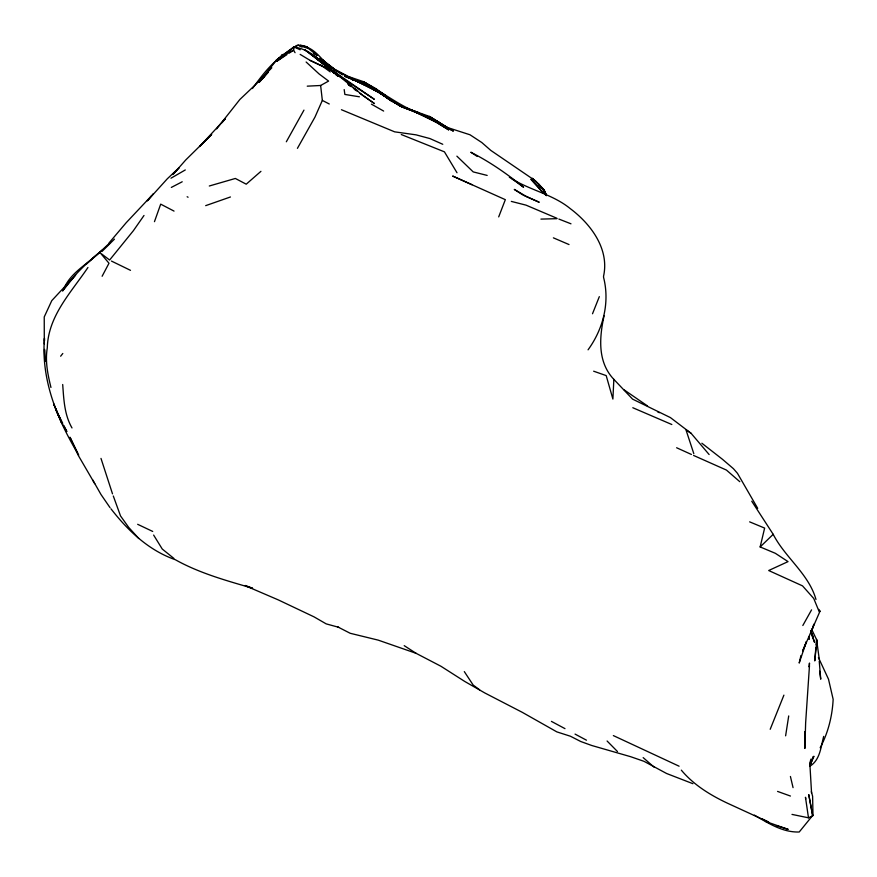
<?xml version="1.0" encoding="UTF-8"?>
<svg xmlns="http://www.w3.org/2000/svg" width="877" height="877" viewBox="0 0 877 877"><rect width="100%" height="100%" fill="white"/><g stroke="black" fill="none" stroke-linecap="round" stroke-linejoin="round"><path stroke-width="1.32" d="M809.394 666.948L809.482 663.056L809.032 666.728M809.416 666.597L805.645 722.725L804.867 748.454L804.658 735.474M604.067 315.819C599.342 337.502 597.336 361.905 613.856 379.368L612.891 399.057L606.193 375.597L593.652 371.201M815.873 647.489L814.744 660.918L816.904 640.331L811.466 628.941M816.103 644.803L816.564 639.443L819.271 659.296M785.617 735.825L788.708 715.939M325.718 66.016C317.222 56.917 306.884 48.86 294.201 47.04L293.587 50.208L295.056 52.697M278.842 59.417L282.504 54.484L278.513 59.57M800.942 655.492L799.199 663.056L806.412 641.58L802.707 650.887L820.017 611.17L818.855 609.372M813.779 624.194L812.88 628.031L813.615 625.148M820.017 611.17L819.184 611.686L813.746 598.498L802.532 585.88L768.68 570.521L788.039 561.62L775.312 553.288L760.151 546.941L764.634 528.086L749.638 521.859M810.951 759.12L809.888 762.793M823.678 736.384C820.894 746.733 820.192 759.866 810.03 766.136M154.462 221.673L160.699 204.144L174.041 211.105M809.756 766.421L813.461 756.456L809.975 764.7M754.352 815.117C768.263 823.086 782.514 832.558 799.221 831.999L812.979 815.084L812.606 796.228L811.368 791.657M783.906 695.143L770.203 729.291M498.695 216.893L505.338 199.671L452.642 176.047L472.045 184.729M592.512 313.758L599.32 296.645M306.128 62.015L319.14 73.986L328.601 81.079L320.631 85.486L322.341 100.406L314.975 117.09L297.424 148.345M809.668 765.807L813.922 756.303L810.6 762.277M820.181 747.719C828.14 732.821 832.295 716.147 833.15 699.331L828.502 679.193L818.438 657.531M102.116 276.266L108.989 263.243L100.384 253.014L109.625 260.02L133.414 230.651L144.003 215.479M303.957 110.118L286.33 141.778M802.828 625.509L811.565 609.855M63.999 288.369C71.037 272.034 88.04 263.845 100.142 251.831L86.626 263.878M588.061 349.824C603.19 329.007 609.975 302.697 603.595 277.439L603.54 276.277C609.614 249.035 590.846 224.063 570.236 208.605C552.247 193.85 528.447 189.991 509.329 177.198M87.941 267.485C71.136 292.436 48.071 315.939 47.292 347.895C45.001 361.269 47.786 374.49 50.954 387.459M252.455 88.533C261.138 76.518 270.259 64.372 282.383 55.635L276.058 60.469L281.506 56.764M216.663 128.875L239.838 99.507L264.821 75.806M60.645 356.215L62.804 353.486M153.376 193.631L147.347 200.855L167.31 178.787L179.116 167.66L173.756 173.635M278.612 59.658L281.024 56.742L278.294 59.647M221.991 122.725L225.433 118.592L199.55 146.569L211.686 134.4L185.803 159.899L172.868 174.556M109.055 242.94L126.211 222.692L151.644 195.648M262.267 78.864L264.054 76.792M267.792 72.418L259.121 82.328L268.241 72.309M267.529 72.177L261.149 78.831L271.815 67.792M101.962 251.491L114.448 239.136M760.151 546.941L773.196 534.323L751.753 501.227M264.076 76.551L261.401 79.105L276.968 59.57L293.576 47.062M100.142 251.831L109.625 243.061M260.929 171.344L246.229 184.181L235.354 178.459L209.296 186.001M102.258 250.131C87.437 262.113 73.46 275.29 62.53 290.989L75.663 274.885L51.776 300.647L44.234 316.948L44.299 343.992M282.328 55.317L297.215 45.264L298.41 45.176L308.561 48.586L317.233 55.415L313.703 53.497M286.889 54.626L276.836 61.237L287.722 53.168L293.587 50.208L289.125 53.157M812.694 815.807L808.78 794.737L812.694 815.807L808.484 817.813L791.997 814.404M170.993 178.195L185.299 169.941M171.322 187.426L182.219 181.769M294.354 46.919L298.41 45.176L301.94 47.095M289.421 50.592L290.342 50.252M205.689 205.646L230.443 196.974M307.246 86.165L320.631 85.486M540.923 219.107L556.917 218.669M511.313 201.403L526.014 205.141L556.851 218.241M359.417 96.799L344.858 94.442L344.19 89.564M300.241 45.538C318.669 47.15 326.178 69.162 341.175 77.275L333.984 71.508M487.173 175.422L473.207 171.903L456.884 156.161M300.066 45.001L307.356 46.865M338.763 627.318L326.189 623.876L314.021 616.849L278.152 599.835L245.143 585.65M776.342 825.652L788.204 829.379L765.468 821.409M414.174 111.182L439.267 122.55L429.357 116.422L447.204 127.593L439.267 122.55L426.682 116.334L402.554 107.18C385.452 98.586 371.705 83.523 352.258 79.785C376.737 85.376 394.793 104.516 418.263 112.607L405.031 107.663L429.357 116.422L453.376 131.111L448.739 128.853M445.384 126.836L469.984 134.773L481.791 142.523L490.802 150.405L535.529 180.903L543.992 189.849L546.349 194.738M350.022 77.077L363.44 81.66L375.696 88.533L385.255 95.319L363.44 81.66L373.394 87.7L360.502 82.087L377.691 91.065M402.554 107.18L426.682 116.334L448.585 129.818L426.682 116.334L400.427 106.018L368.789 86.045L344.946 76.354L368.789 86.045L401.458 106.654L371.092 86.867L390.331 100.252L402.554 107.18L400.427 106.018M777.57 791.416L790.44 796.042M245.275 585.485L252.565 588.226C226.233 580.574 199.298 573.13 175.29 559.701C148.684 550.372 127.965 530.706 110.973 508.813M692.896 783.687L666.575 773.492L643.992 761.324L630.607 756.687L591.756 745.494L580.749 741.514L570.412 736.231L556.862 731.889L522.297 712.343L484.893 693.005L464.7 681.429L440.956 666.268L416.06 653.299L378.217 640.133L350.197 633.282L337.7 626.88M558.89 219.064L570.982 223.81M401.282 134.532L444.431 151.842L457.005 172.758M632.799 407.728L671.826 424.512M553.387 237.842L569.02 244.551M300.142 54.374L310.107 60.392L333.304 71.366L362.848 95.429L374.446 103.574L359.581 93.126M341.438 109.713L394.628 131.835L416.06 134.85L429.927 138.566L442.764 144.288M679.105 766.202L613.352 735.595M693.575 455.448L726.419 470.061L739.793 481.692M613.856 379.368L632.558 399.112L670.401 417.584L691.142 433.37L709.12 454.527M676.616 447.752L691.416 454.461M294.201 47.04L300.208 49.792M312.234 55.284L317.046 57.487M321.092 59.548C341.537 77.614 368.899 83.754 390.331 100.252M310.107 60.392L333.304 71.366L305.119 49.978L325.345 65.578L314.58 56.972L323.646 64.109M524.04 195.538L539.223 202.258L526.408 196.503L514.273 189.399L522.878 194.979M137.667 524.303L152.719 531.451M111.478 261.083L130.498 270.335M761.631 818.625L768.811 822.188L727.482 803.211C710.293 795.099 693.63 784.893 681.33 770.149M187.141 196.755L188.073 197.215M355.744 80.739L378.623 92.326L368.789 86.045M358.013 81.616L364.032 84.674M373.657 89.575L380.87 93.247M322.341 100.406L329.27 103.99M352.072 78.404L330.596 67.134M575.049 734.093L586.461 740.188M551.425 721.387L564.985 728.644M657.607 411.784L659.351 412.738M371.42 104.155L383.644 111.072M324.073 60.842L320.741 58.847L333.304 68.285L322.045 59.483M512.113 178.897L523.558 187.218C507.136 173.898 489.717 161.763 470.806 152.225L477.241 156.457M334.893 70.149L337.097 71.53M404.209 645.647L416.06 653.299M332.547 68.384L342.534 74.841M338.566 75.619L374.336 99.298L335.014 72.232M647.544 405.963L624.216 389.925M349.024 84.937L351.173 86.395L348.092 84.203M354.407 88.577L357.63 90.769L353.387 87.853M324.457 62.475L331.199 67.08L321.815 60.206M387.744 98.367L392.37 101.589L382.832 94.738M691.142 433.37L685.957 429.763L693.806 453.65M320.796 64.997L330.289 71.925M354.374 89.29L356.457 90.824M349.123 85.08L351.228 86.637M479.609 689.793L473.185 685.058L464.306 671.607M329.686 66.477L331.769 68.044M335.836 74.556L337.897 76.156M348.213 84.148L351.304 86.549M353.376 88.139L355.437 89.739M701.863 443.225L722.451 459.285L733.413 468.669L737.469 473.328L757.695 508.331M331.627 71.059L334.685 73.525M331.802 71.037L337.875 76.058M173.887 558.419L162.256 549.035L153.628 535.069M643.17 757.618L654.067 767.134M326.989 66.795L319.316 59.768L326.628 66.882M375.696 88.533L377.636 90.32M329.785 68.724L334.685 73.317M334.751 73.251L319.36 58.277L328.831 67.781M607.092 741.01L617.474 751.534M138.818 538.533L128.733 527.439L120.522 515.928L113.297 495.987M110.042 507.673L100.998 494.518L92.699 479.927M773.196 534.323C785.134 557.608 808.769 573.843 815.972 599.462M94.738 483.676L78.272 455.393L69.985 437.206L77.702 452.949M540.758 187.733L538.807 184.28L532.251 178.272L543.992 189.849L546.437 195.692M78.722 455.064C57.52 420.028 40.934 380.125 44.464 338.347L44.519 340.835M810.765 632.35L814.569 642.271L810.721 630.87M62.706 423.273L55.569 409.077L61.653 422.692L66.86 431.561L63.889 425.641M545.768 195.396L542.841 189.344L538.807 184.28L543.992 189.849L545.933 194.793M811.006 632.306L813.111 636.998L810.874 630.749M72.002 427.954C64.328 414.722 63.802 399.342 62.695 384.51M112.508 493.85L100.987 458.408M790.418 776.474L793.06 787.645M808.682 636.713L809.197 639.322L808.846 636.768M808.484 817.813L805.47 797.281L805.722 799.035M819.633 671.223L820.729 679.182L819.239 661.148M809.833 763.275L811.565 793.148M44.464 349.397L44.848 361.554L44.672 349.824M281.024 56.742L279.368 58.792L281.024 56.742M263.999 76.891L260.513 80.695L264.098 76.858M424.106 116.038L413.516 111.258L436.625 122.374L424.106 116.038M539.388 188.226L530.925 179.27L543.192 193.05L539.388 188.226M61.653 422.692L53.694 404.001L61.653 422.692M805.185 734.279L804.943 731.582L805.185 734.279"/></g></svg>
